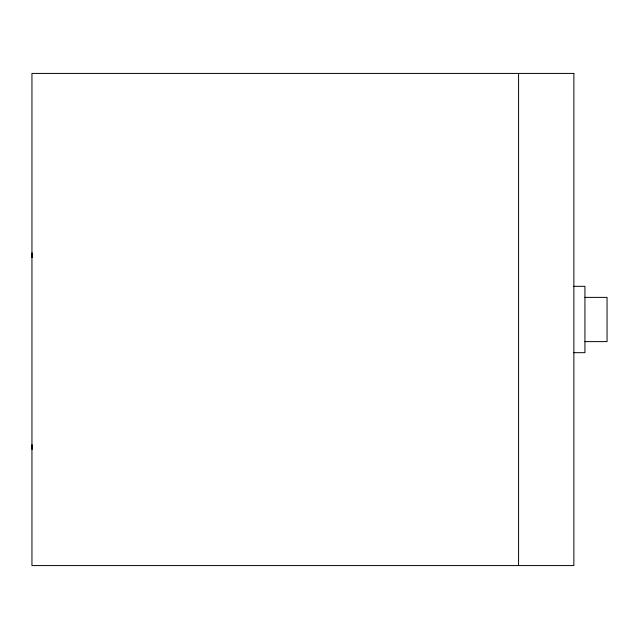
<?xml version="1.0" encoding="UTF-8"?>
<svg xmlns="http://www.w3.org/2000/svg" width="639" height="639" viewBox="0 0 639 639"><rect width="100%" height="100%" fill="white"/><g stroke="black" fill="none" stroke-linecap="round" stroke-linejoin="round"><path stroke-width="0.96" d="M31.95 254.266L32.078 253.308L32.03 257.421L32.03 253.276L32.03 257.421M31.95 256.327L31.958 254.769M31.95 446.885L32.078 447.643L32.03 444.832L32.078 449.137L31.95 447.979M31.95 254.649L32.078 253.116L31.95 255.36M31.95 447.604L32.078 448.179L31.95 445.926M31.95 255.824L32.078 255.233M32.078 253.308L31.958 254.17L32.078 253.635M31.958 255.193L32.078 254.61M31.958 447.052L31.95 446.429M573.87 286.32L584.933 286.32L584.933 352.68L573.87 352.68M584.933 297.383L607.05 297.383L607.05 341.617L584.933 341.617M31.958 445.431L32.078 446.326M31.958 448.083L32.078 448.945L31.95 447.835M32.078 448.179L31.95 447.284M518.572 73.421L518.572 565.579M573.87 73.421L31.95 73.421L31.95 565.579L573.87 565.579L573.87 73.421"/></g></svg>
